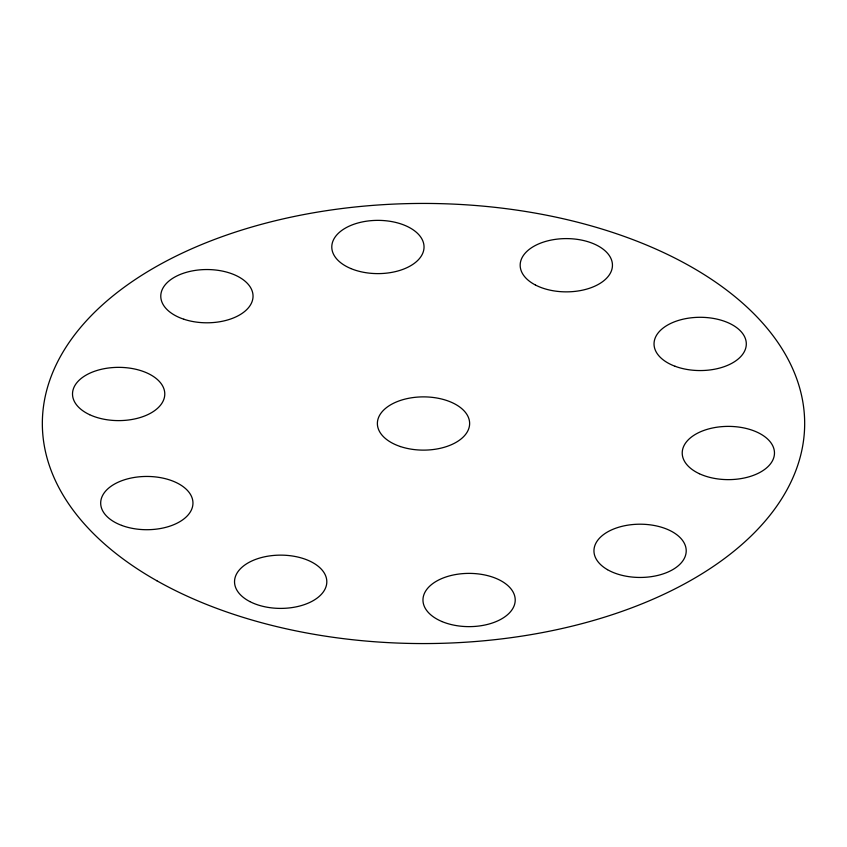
<?xml version="1.0" encoding="UTF-8"?>
<svg xmlns="http://www.w3.org/2000/svg" width="847" height="847" viewBox="0 0 847 847"><rect width="100%" height="100%" fill="white"/><g stroke="black" fill="none" stroke-linecap="round" stroke-linejoin="round"><path stroke-width="1.27" d="M400.44 446.56A46.13 26.628 0 0 0 469.63 423.5A46.13 26.628 0 0 0 400.44 400.44A46.13 26.628 0 0 0 400.44 446.56M156.854 580.756A381.171 220.072 0 0 0 792.718 478.184A381.171 220.072 0 0 0 320.928 211.549A381.171 220.072 0 0 0 156.854 580.756M607.468 569.66A46.13 26.628 0 0 0 684.641 557.718A46.13 26.628 0 0 0 628.146 525.108A46.13 26.628 0 0 0 607.468 569.66M441.975 621.55A46.13 26.628 0 0 0 514.965 602.789A46.13 26.628 0 0 0 450.329 575.685A46.13 26.628 0 0 0 441.975 621.55M249.812 601.561A46.13 26.628 0 0 0 325.799 587.31A46.13 26.628 0 0 0 266.424 556.437A46.13 26.628 0 0 0 249.812 601.561M121.703 525.415A46.13 26.628 0 0 0 192.894 504.473A46.13 26.628 0 0 0 125.885 479.349A46.13 26.628 0 0 0 121.703 525.415M89.623 414.681A46.13 26.628 0 0 0 164.212 398.154A46.13 26.628 0 0 0 102.116 369.123A46.13 26.628 0 0 0 89.623 414.681M183.852 319.234A46.13 26.628 0 0 0 253.041 296.175A46.13 26.628 0 0 0 183.852 273.105A46.13 26.628 0 0 0 183.852 319.234M350.796 268.531A46.13 26.628 0 0 0 423.786 249.77A46.13 26.628 0 0 0 359.149 222.666A46.13 26.628 0 0 0 350.796 268.531M535.452 285.026A46.13 26.628 0 0 0 611.439 270.765A46.13 26.628 0 0 0 552.064 239.902A46.13 26.628 0 0 0 535.452 285.026M675.048 366.264A46.13 26.628 0 0 0 746.239 345.322A46.13 26.628 0 0 0 679.23 320.198A46.13 26.628 0 0 0 675.048 366.264M699.326 473.706A46.13 26.628 0 0 0 773.904 457.179A46.13 26.628 0 0 0 711.819 428.148A46.13 26.628 0 0 0 699.326 473.706"/></g></svg>
